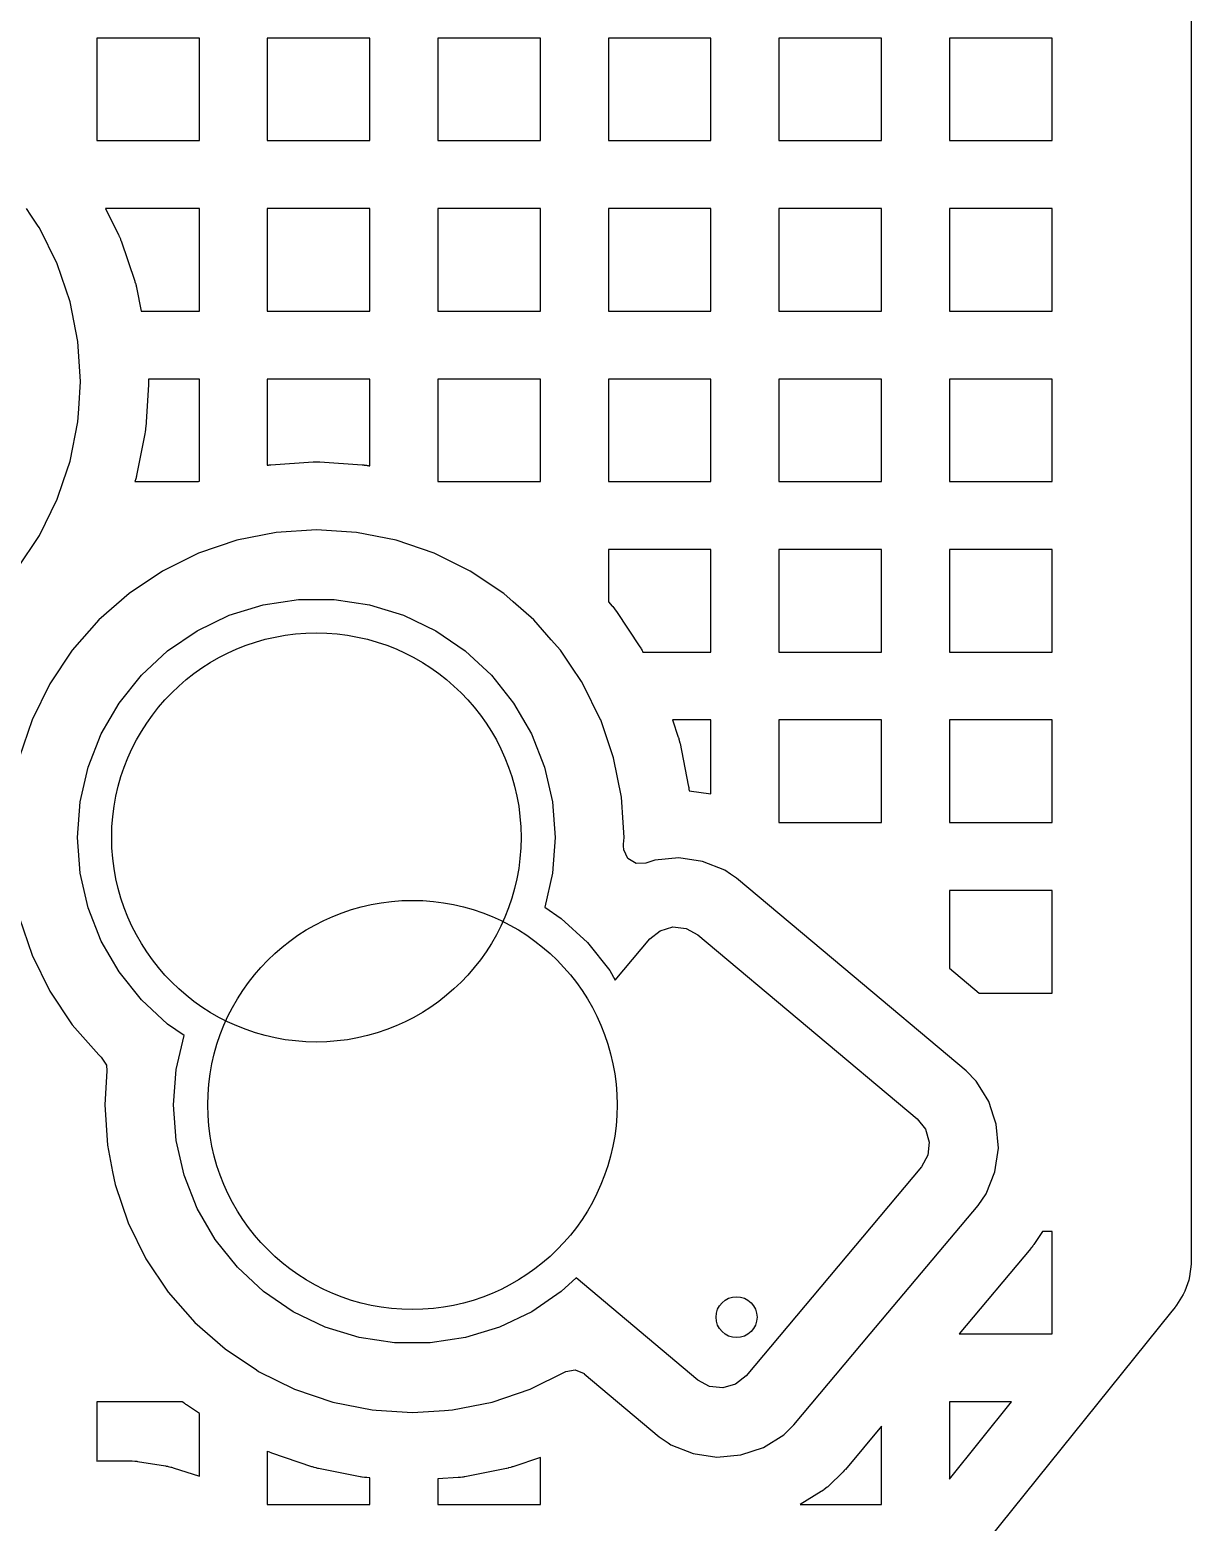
# Model space of a CAD drawing. Extents: x 2.49 to 8.57, y -5.87 to -1.87.
# Drawn here: x 8.2349 to 8.5701, y -5.409 to -4.9783 of the extents above; entities that cross this region are included whole.
import ezdxf

# ---------------------------------------------------------------- set-up
doc = ezdxf.new("R2010")
doc.units = 0
doc.header["$MEASUREMENT"] = 0
doc.layers.add('BLACK', color=7, linetype='CONTINUOUS')

msp = doc.modelspace()

# ---------------------------------------------------------------- linework, layer by layer
at = {"layer": 'BLACK', "linetype": 'CONTINUOUS'}
for p, q in [((8.57006, -2.62723), (8.57006, -5.33301)), ((8.28386, -4.98063), (8.25426, -4.98063)), ((8.25426, -4.98063), (8.25426, -5.01024)), ((8.28386, -5.01024), (8.28386, -4.98063)), ((8.33308, -4.98063), (8.30347, -4.98063)), ((8.30347, -4.98063), (8.30347, -5.01024)), ((8.33308, -5.01024), (8.33308, -4.98063)), ((8.38229, -4.98063), (8.35268, -4.98063)), ((8.35268, -4.98063), (8.35268, -5.01024)), ((8.38229, -5.01024), (8.38229, -4.98063)), ((8.4315, -4.98063), (8.4019, -4.98063)), ((8.4019, -4.98063), (8.4019, -5.01024)), ((8.4315, -5.01024), (8.4315, -4.98063)), ((8.48071, -4.98063), (8.45111, -4.98063)), ((8.45111, -4.98063), (8.45111, -5.01024)), ((8.48071, -5.01024), (8.48071, -4.98063)), ((8.52993, -4.98063), (8.50032, -4.98063)), ((8.50032, -4.98063), (8.50032, -5.01024)), ((8.52993, -5.01024), (8.52993, -4.98063)), ((8.25426, -5.01024), (8.28386, -5.01024)), ((8.30347, -5.01024), (8.33308, -5.01024)), ((8.35268, -5.01024), (8.38229, -5.01024)), ((8.4019, -5.01024), (8.4315, -5.01024)), ((8.45111, -5.01024), (8.48071, -5.01024)), ((8.50032, -5.01024), (8.52993, -5.01024)), ((8.23524, -5.03172), (8.23398, -5.02984)), ((8.28386, -5.02984), (8.25682, -5.02984)), ((8.25682, -5.02984), (8.26056, -5.03743)), ((8.28386, -5.05945), (8.28386, -5.02984)), ((8.33308, -5.02984), (8.30347, -5.02984)), ((8.30347, -5.02984), (8.30347, -5.05945)), ((8.33308, -5.05945), (8.33308, -5.02984)), ((8.38229, -5.02984), (8.35268, -5.02984)), ((8.35268, -5.02984), (8.35268, -5.05945)), ((8.38229, -5.05945), (8.38229, -5.02984)), ((8.4315, -5.02984), (8.4019, -5.02984)), ((8.4019, -5.02984), (8.4019, -5.05945)), ((8.4315, -5.05945), (8.4315, -5.02984)), ((8.48071, -5.02984), (8.45111, -5.02984)), ((8.45111, -5.02984), (8.45111, -5.05945)), ((8.48071, -5.05945), (8.48071, -5.02984)), ((8.52993, -5.02984), (8.50032, -5.02984)), ((8.50032, -5.02984), (8.50032, -5.05945)), ((8.52993, -5.05945), (8.52993, -5.02984)), ((8.23736, -5.0349), (8.23524, -5.03172)), ((8.2377, -5.0354), (8.23736, -5.0349)), ((8.24283, -5.04582), (8.2377, -5.0354)), ((8.26056, -5.03743), (8.26063, -5.03758)), ((8.26063, -5.03758), (8.26076, -5.03787)), ((8.26076, -5.03787), (8.26082, -5.03802)), ((8.26082, -5.03802), (8.26107, -5.03861)), ((8.26107, -5.03861), (8.26113, -5.03876)), ((8.26113, -5.03876), (8.26124, -5.03906)), ((8.26124, -5.03906), (8.2613, -5.03921)), ((8.2613, -5.03921), (8.26524, -5.05082)), ((8.24657, -5.05682), (8.24283, -5.04582)), ((8.26524, -5.05082), (8.26528, -5.05097)), ((8.26528, -5.05097), (8.26538, -5.05128)), ((8.26538, -5.05128), (8.26542, -5.05143)), ((8.26542, -5.05143), (8.26559, -5.05205)), ((8.26559, -5.05205), (8.26563, -5.05221)), ((8.26563, -5.05221), (8.2657, -5.05252)), ((8.2657, -5.05252), (8.26573, -5.05268)), ((8.26573, -5.05268), (8.26708, -5.05945)), ((8.24883, -5.06821), (8.24657, -5.05682)), ((8.26708, -5.05945), (8.28386, -5.05945)), ((8.30347, -5.05945), (8.33308, -5.05945)), ((8.35268, -5.05945), (8.38229, -5.05945)), ((8.4019, -5.05945), (8.4315, -5.05945)), ((8.45111, -5.05945), (8.48071, -5.05945)), ((8.50032, -5.05945), (8.52993, -5.05945)), ((8.24959, -5.0798), (8.24883, -5.06821)), ((8.24883, -5.06821), (8.24883, -5.06821)), ((8.24908, -5.08764), (8.24959, -5.0798)), ((8.24959, -5.0798), (8.24959, -5.0798)), ((8.26918, -5.08076), (8.26838, -5.09299)), ((8.26919, -5.0806), (8.26918, -5.08076)), ((8.28386, -5.07906), (8.26919, -5.07906)), ((8.26919, -5.07906), (8.2692, -5.07932)), ((8.2692, -5.08028), (8.26919, -5.0806)), ((8.2692, -5.07932), (8.2692, -5.07948)), ((8.2692, -5.07948), (8.2692, -5.08012)), ((8.2692, -5.08012), (8.2692, -5.08028)), ((8.28386, -5.10392), (8.28386, -5.07906)), ((8.33308, -5.07906), (8.30347, -5.07906)), ((8.30347, -5.07906), (8.30347, -5.10392)), ((8.33308, -5.10414), (8.33308, -5.07906)), ((8.38229, -5.07906), (8.35268, -5.07906)), ((8.35268, -5.07906), (8.35268, -5.10866)), ((8.38229, -5.10866), (8.38229, -5.07906)), ((8.4315, -5.07906), (8.4019, -5.07906)), ((8.4019, -5.07906), (8.4019, -5.10866)), ((8.4315, -5.10866), (8.4315, -5.07906)), ((8.48071, -5.07906), (8.45111, -5.07906)), ((8.45111, -5.07906), (8.45111, -5.10866)), ((8.48071, -5.10866), (8.48071, -5.07906)), ((8.52993, -5.07906), (8.50032, -5.07906)), ((8.50032, -5.07906), (8.50032, -5.10866)), ((8.52993, -5.10866), (8.52993, -5.07906)), ((8.24657, -5.10278), (8.24883, -5.09139)), ((8.24883, -5.09139), (8.24908, -5.08764)), ((8.26812, -5.0949), (8.26573, -5.10692)), ((8.26815, -5.09474), (8.26812, -5.0949)), ((8.26821, -5.09442), (8.26815, -5.09474)), ((8.26823, -5.09426), (8.26821, -5.09442)), ((8.26831, -5.09363), (8.26823, -5.09426)), ((8.26833, -5.09347), (8.26831, -5.09363)), ((8.26836, -5.09315), (8.26833, -5.09347)), ((8.26838, -5.09299), (8.26836, -5.09315)), ((8.24457, -5.10866), (8.24657, -5.10278)), ((8.28386, -5.10858), (8.28386, -5.10392)), ((8.30347, -5.10392), (8.3038, -5.10388)), ((8.3038, -5.10388), (8.30396, -5.10386)), ((8.30396, -5.10386), (8.30428, -5.10383)), ((8.30428, -5.10383), (8.30444, -5.10382)), ((8.30444, -5.10382), (8.31667, -5.10301)), ((8.31667, -5.10301), (8.31683, -5.10301)), ((8.31683, -5.10301), (8.31715, -5.103)), ((8.31715, -5.103), (8.31731, -5.10299)), ((8.31731, -5.10299), (8.31795, -5.10299)), ((8.31795, -5.10299), (8.31811, -5.103)), ((8.31811, -5.103), (8.31843, -5.10301)), ((8.31843, -5.10301), (8.31859, -5.10301)), ((8.31859, -5.10301), (8.33082, -5.10382)), ((8.33082, -5.10382), (8.33098, -5.10383)), ((8.33098, -5.10383), (8.3313, -5.10386)), ((8.3313, -5.10386), (8.33146, -5.10388)), ((8.33146, -5.10388), (8.3321, -5.10396)), ((8.3321, -5.10396), (8.33225, -5.10399)), ((8.33225, -5.10399), (8.33257, -5.10404)), ((8.33257, -5.10404), (8.33273, -5.10407)), ((8.33273, -5.10407), (8.33308, -5.10414)), ((8.24283, -5.11378), (8.24457, -5.10866)), ((8.26528, -5.10862), (8.26527, -5.10866)), ((8.26527, -5.10866), (8.28362, -5.10866)), ((8.26538, -5.10832), (8.26528, -5.10862)), ((8.26542, -5.10816), (8.26538, -5.10832)), ((8.26559, -5.10754), (8.26542, -5.10816)), ((8.26563, -5.10739), (8.26559, -5.10754)), ((8.2657, -5.10707), (8.26563, -5.10739)), ((8.26573, -5.10692), (8.2657, -5.10707)), ((8.28362, -5.10866), (8.28386, -5.10858)), ((8.35268, -5.10866), (8.38229, -5.10866)), ((8.4019, -5.10866), (8.4315, -5.10866)), ((8.45111, -5.10866), (8.48071, -5.10866)), ((8.50032, -5.10866), (8.52993, -5.10866)), ((8.2377, -5.12419), (8.24283, -5.11378)), ((8.23124, -5.13385), (8.2377, -5.12419)), ((8.29465, -5.12562), (8.28365, -5.12936)), ((8.30604, -5.12336), (8.29465, -5.12562)), ((8.29465, -5.12562), (8.29465, -5.12562)), ((8.31763, -5.1226), (8.30604, -5.12336)), ((8.30604, -5.12336), (8.30604, -5.12336)), ((8.30604, -5.12336), (8.30604, -5.12336)), ((8.30604, -5.12336), (8.30604, -5.12336)), ((8.30604, -5.12336), (8.30604, -5.12336)), ((8.32922, -5.12336), (8.31763, -5.1226)), ((8.31763, -5.1226), (8.31763, -5.1226)), ((8.34061, -5.12562), (8.32922, -5.12336)), ((8.32922, -5.12336), (8.32922, -5.12336)), ((8.32922, -5.12336), (8.32922, -5.12336)), ((8.35161, -5.12936), (8.34061, -5.12562)), ((8.34061, -5.12562), (8.34061, -5.12562)), ((8.34061, -5.12562), (8.34061, -5.12562)), ((8.28365, -5.12936), (8.27323, -5.13449)), ((8.36202, -5.13449), (8.35161, -5.12936)), ((8.4315, -5.12827), (8.4019, -5.12827)), ((8.4019, -5.12827), (8.4019, -5.14337)), ((8.4315, -5.15787), (8.4315, -5.12827)), ((8.48071, -5.12827), (8.45111, -5.12827)), ((8.45111, -5.12827), (8.45111, -5.15787)), ((8.48071, -5.15787), (8.48071, -5.12827)), ((8.52993, -5.12827), (8.50032, -5.12827)), ((8.50032, -5.12827), (8.50032, -5.15787)), ((8.52993, -5.15787), (8.52993, -5.12827)), ((8.27323, -5.13449), (8.26357, -5.14095)), ((8.37168, -5.14095), (8.36202, -5.13449)), ((8.36202, -5.13449), (8.36202, -5.13449)), ((8.26357, -5.14095), (8.25484, -5.14861)), ((8.3023, -5.14422), (8.31248, -5.14269)), ((8.31248, -5.14269), (8.32278, -5.14269)), ((8.32278, -5.14269), (8.33296, -5.14422)), ((8.37444, -5.14337), (8.37168, -5.14095)), ((8.38041, -5.14861), (8.37444, -5.14337)), ((8.4019, -5.14337), (8.40302, -5.14465)), ((8.28318, -5.15172), (8.29246, -5.14726)), ((8.29246, -5.14726), (8.3023, -5.14422)), ((8.33296, -5.14422), (8.3428, -5.14726)), ((8.3428, -5.14726), (8.35208, -5.15172)), ((8.40302, -5.14465), (8.40313, -5.14477)), ((8.40313, -5.14477), (8.40333, -5.14502)), ((8.40333, -5.14502), (8.40343, -5.14515)), ((8.40343, -5.14515), (8.40382, -5.14566)), ((8.40382, -5.14566), (8.40392, -5.14579)), ((8.40392, -5.14579), (8.4041, -5.14605)), ((8.4041, -5.14605), (8.4042, -5.14618)), ((8.4042, -5.14618), (8.411, -5.15637)), ((8.25484, -5.14861), (8.24718, -5.15734)), ((8.27467, -5.15752), (8.28318, -5.15172)), ((8.35208, -5.15172), (8.36058, -5.15752)), ((8.38542, -5.15431), (8.38041, -5.14861)), ((8.38807, -5.15734), (8.38542, -5.15431)), ((8.24718, -5.15734), (8.24073, -5.167)), ((8.26712, -5.16453), (8.27467, -5.15752)), ((8.36058, -5.15752), (8.36813, -5.16453)), ((8.39118, -5.16199), (8.38807, -5.15734)), ((8.411, -5.15637), (8.41109, -5.1565)), ((8.41109, -5.1565), (8.41126, -5.15678)), ((8.41126, -5.15678), (8.41134, -5.15691)), ((8.41134, -5.15691), (8.41166, -5.15747)), ((8.41166, -5.15747), (8.41174, -5.15761)), ((8.41174, -5.15761), (8.41188, -5.15787)), ((8.41188, -5.15787), (8.4315, -5.15787)), ((8.45111, -5.15787), (8.48071, -5.15787)), ((8.50032, -5.15787), (8.52993, -5.15787)), ((8.2607, -5.17258), (8.26712, -5.16453)), ((8.36813, -5.16453), (8.37455, -5.17258)), ((8.39411, -5.16638), (8.39118, -5.16199)), ((8.24073, -5.167), (8.23559, -5.17741)), ((8.39452, -5.167), (8.39411, -5.16638)), ((8.39966, -5.17741), (8.39452, -5.167)), ((8.25555, -5.1815), (8.2607, -5.17258)), ((8.37455, -5.17258), (8.3797, -5.1815)), ((8.23559, -5.17741), (8.23186, -5.18841)), ((8.39968, -5.17748), (8.39966, -5.17741)), ((8.40339, -5.18841), (8.39968, -5.17748)), ((8.4315, -5.17748), (8.42039, -5.17748)), ((8.42039, -5.17748), (8.42206, -5.18241)), ((8.4315, -5.19884), (8.4315, -5.17748)), ((8.48071, -5.17748), (8.45111, -5.17748)), ((8.45111, -5.17748), (8.45111, -5.20709)), ((8.48071, -5.20709), (8.48071, -5.17748)), ((8.52993, -5.17748), (8.50032, -5.17748)), ((8.50032, -5.17748), (8.50032, -5.20709)), ((8.52993, -5.20709), (8.52993, -5.17748)), ((8.25179, -5.19108), (8.25555, -5.1815)), ((8.3797, -5.1815), (8.38346, -5.19108)), ((8.42206, -5.18241), (8.42211, -5.18256)), ((8.42211, -5.18256), (8.42221, -5.18287)), ((8.42221, -5.18287), (8.42225, -5.18303)), ((8.42225, -5.18303), (8.42242, -5.18365)), ((8.42242, -5.18365), (8.42245, -5.1838)), ((8.42245, -5.1838), (8.42253, -5.18411)), ((8.42253, -5.18411), (8.42256, -5.18427)), ((8.42256, -5.18427), (8.42495, -5.19629)), ((8.40566, -5.1998), (8.40339, -5.18841)), ((8.2495, -5.20112), (8.25179, -5.19108)), ((8.38346, -5.19108), (8.38576, -5.20112)), ((8.42495, -5.19629), (8.42498, -5.19645)), ((8.42498, -5.19645), (8.42503, -5.19677)), ((8.42503, -5.19677), (8.42506, -5.19692)), ((8.42506, -5.19692), (8.42514, -5.19756)), ((8.42514, -5.19756), (8.42516, -5.19772)), ((8.42516, -5.19772), (8.42518, -5.19791)), ((8.42518, -5.19791), (8.4315, -5.19884)), ((8.24873, -5.21139), (8.2495, -5.20112)), ((8.38576, -5.20112), (8.38653, -5.21139)), ((8.40614, -5.20709), (8.40566, -5.1998)), ((8.40566, -5.1998), (8.40566, -5.1998)), ((8.40642, -5.21139), (8.40614, -5.20709)), ((8.45111, -5.20709), (8.48071, -5.20709)), ((8.50032, -5.20709), (8.52993, -5.20709)), ((8.2495, -5.22166), (8.24873, -5.21139)), ((8.38653, -5.21139), (8.38576, -5.22166)), ((8.40629, -5.21335), (8.40642, -5.21139)), ((8.40642, -5.21139), (8.40642, -5.21139)), ((8.40626, -5.21382), (8.40629, -5.21335)), ((8.40633, -5.215), (8.40626, -5.21382)), ((8.40755, -5.21747), (8.40633, -5.215)), ((8.40992, -5.21887), (8.40755, -5.21747)), ((8.41267, -5.21878), (8.40992, -5.21887)), ((8.41533, -5.2179), (8.41267, -5.21878)), ((8.42221, -5.21729), (8.41533, -5.2179)), ((8.42905, -5.21829), (8.42221, -5.21729)), ((8.43547, -5.22084), (8.42905, -5.21829)), ((8.43709, -5.22195), (8.43547, -5.22084)), ((8.43547, -5.22084), (8.43547, -5.22084)), ((8.25179, -5.2317), (8.2495, -5.22166)), ((8.38576, -5.22166), (8.38351, -5.23148)), ((8.43883, -5.22313), (8.43709, -5.22195)), ((8.46982, -5.24913), (8.43883, -5.22313)), ((8.52993, -5.22669), (8.50032, -5.22669)), ((8.50032, -5.22669), (8.50032, -5.24913)), ((8.52993, -5.2563), (8.52993, -5.22669)), ((8.25555, -5.24128), (8.25179, -5.2317)), ((8.38351, -5.23148), (8.3883, -5.23474)), ((8.23186, -5.23437), (8.23559, -5.24537)), ((8.3883, -5.23474), (8.39585, -5.24175)), ((8.4168, -5.2383), (8.42049, -5.23722)), ((8.42049, -5.23722), (8.42431, -5.23764)), ((8.42431, -5.23764), (8.42767, -5.23949)), ((8.2607, -5.2502), (8.25555, -5.24128)), ((8.39585, -5.24175), (8.40227, -5.2498)), ((8.40386, -5.25256), (8.41381, -5.2407)), ((8.41381, -5.2407), (8.4168, -5.2383)), ((8.42767, -5.23949), (8.49101, -5.29263)), ((8.23559, -5.24537), (8.24073, -5.25579)), ((8.26712, -5.25825), (8.2607, -5.2502)), ((8.40227, -5.2498), (8.40386, -5.25256)), ((8.50518, -5.2788), (8.46982, -5.24913)), ((8.50032, -5.24913), (8.50887, -5.2563)), ((8.24073, -5.25579), (8.24073, -5.25579)), ((8.24073, -5.25579), (8.24718, -5.26544)), ((8.27467, -5.26526), (8.26712, -5.25825)), ((8.50887, -5.2563), (8.52993, -5.2563)), ((8.24718, -5.26544), (8.25484, -5.27418)), ((8.27946, -5.26852), (8.27467, -5.26526)), ((8.27721, -5.27834), (8.27946, -5.26852)), ((8.25484, -5.27418), (8.25554, -5.27479)), ((8.25554, -5.27479), (8.25702, -5.27711)), ((8.25719, -5.27878), (8.25655, -5.28861)), ((8.25702, -5.27711), (8.25719, -5.27878)), ((8.27644, -5.28861), (8.27721, -5.27834)), ((8.50802, -5.28172), (8.50518, -5.2788)), ((8.50518, -5.2788), (8.50518, -5.2788)), ((8.50518, -5.2788), (8.50518, -5.2788)), ((8.50518, -5.2788), (8.50518, -5.2788)), ((8.50965, -5.28437), (8.50802, -5.28172)), ((8.50802, -5.28172), (8.50802, -5.28172)), ((8.51164, -5.2876), (8.50965, -5.28437)), ((8.25655, -5.28861), (8.25655, -5.28861)), ((8.25655, -5.28861), (8.25731, -5.3002)), ((8.27721, -5.29888), (8.27644, -5.28861)), ((8.51313, -5.2921), (8.51164, -5.2876)), ((8.49101, -5.29263), (8.49341, -5.29563)), ((8.51382, -5.29416), (8.51313, -5.2921)), ((8.51442, -5.30104), (8.51382, -5.29416)), ((8.49341, -5.29563), (8.49449, -5.29932)), ((8.25731, -5.3002), (8.25731, -5.3002)), ((8.25731, -5.3002), (8.25731, -5.3002)), ((8.25731, -5.3002), (8.25884, -5.30787)), ((8.27951, -5.30892), (8.27721, -5.29888)), ((8.49449, -5.29932), (8.49407, -5.30313)), ((8.51342, -5.30787), (8.51442, -5.30104)), ((8.51442, -5.30104), (8.51442, -5.30104)), ((8.51442, -5.30104), (8.51442, -5.30104)), ((8.49222, -5.3065), (8.44161, -5.36682)), ((8.49407, -5.30313), (8.49222, -5.3065)), ((8.25884, -5.30787), (8.25958, -5.31159)), ((8.28327, -5.3185), (8.27951, -5.30892)), ((8.51087, -5.31429), (8.51342, -5.30787)), ((8.25958, -5.31159), (8.25958, -5.31159)), ((8.25958, -5.31159), (8.26331, -5.32259)), ((8.50858, -5.31766), (8.51087, -5.31429)), ((8.28842, -5.32742), (8.28327, -5.3185)), ((8.47748, -5.35472), (8.50858, -5.31766)), ((8.26331, -5.32259), (8.26845, -5.33301)), ((8.29484, -5.33547), (8.28842, -5.32742)), ((8.52721, -5.32512), (8.52467, -5.32887)), ((8.52993, -5.32512), (8.52721, -5.32512)), ((8.52993, -5.35472), (8.52993, -5.32512)), ((8.52376, -5.33007), (8.50307, -5.35472)), ((8.52384, -5.32997), (8.52376, -5.33007)), ((8.524, -5.32978), (8.52384, -5.32997)), ((8.52407, -5.32968), (8.524, -5.32978)), ((8.52438, -5.32928), (8.52407, -5.32968)), ((8.52445, -5.32918), (8.52438, -5.32928)), ((8.52459, -5.32898), (8.52445, -5.32918)), ((8.52467, -5.32887), (8.52459, -5.32898)), ((8.26845, -5.33301), (8.26845, -5.33301)), ((8.26845, -5.33301), (8.2749, -5.34266)), ((8.30239, -5.34248), (8.29484, -5.33547)), ((8.57003, -5.33455), (8.56962, -5.33813)), ((8.57006, -5.334), (8.57003, -5.33455)), ((8.57006, -5.33301), (8.57006, -5.334)), ((8.39257, -5.33852), (8.3883, -5.34248)), ((8.42774, -5.36803), (8.39257, -5.33852)), ((8.56938, -5.3392), (8.56827, -5.34233)), ((8.56962, -5.33813), (8.56938, -5.3392)), ((8.2749, -5.34266), (8.28256, -5.3514)), ((8.31089, -5.34828), (8.30239, -5.34248)), ((8.3883, -5.34248), (8.37979, -5.34828)), ((8.56779, -5.34332), (8.56586, -5.34637)), ((8.56827, -5.34233), (8.56779, -5.34332)), ((8.32017, -5.35275), (8.31089, -5.34828)), ((8.37979, -5.34828), (8.37051, -5.35275)), ((8.56409, -5.34862), (8.49869, -5.42991)), ((8.56541, -5.34698), (8.56409, -5.34862)), ((8.56409, -5.34862), (8.56409, -5.34862)), ((8.56554, -5.34682), (8.56541, -5.34698)), ((8.56586, -5.34637), (8.56554, -5.34682)), ((8.28256, -5.3514), (8.29129, -5.35905)), ((8.33001, -5.35578), (8.32017, -5.35275)), ((8.37051, -5.35275), (8.36067, -5.35578)), ((8.34019, -5.35732), (8.33001, -5.35578)), ((8.35049, -5.35732), (8.34019, -5.35732)), ((8.36067, -5.35578), (8.35049, -5.35732)), ((8.45544, -5.38099), (8.47748, -5.35472)), ((8.50307, -5.35472), (8.52993, -5.35472)), ((8.29129, -5.35905), (8.30033, -5.3651)), ((8.30033, -5.3651), (8.30095, -5.36551)), ((8.30095, -5.36551), (8.31136, -5.37064)), ((8.37932, -5.37064), (8.38962, -5.36557)), ((8.38962, -5.36557), (8.39233, -5.3651)), ((8.39233, -5.3651), (8.39486, -5.36616)), ((8.39486, -5.36616), (8.39491, -5.3662)), ((8.39491, -5.3662), (8.41659, -5.38439)), ((8.44161, -5.36682), (8.43861, -5.36922)), ((8.31136, -5.37064), (8.32236, -5.37438)), ((8.36832, -5.37438), (8.37932, -5.37064)), ((8.43111, -5.36988), (8.42774, -5.36803)), ((8.43493, -5.3703), (8.43111, -5.36988)), ((8.43861, -5.36922), (8.43493, -5.3703)), ((8.279, -5.37433), (8.25426, -5.37433)), ((8.25426, -5.37433), (8.25426, -5.39139)), ((8.2791, -5.37441), (8.279, -5.37433)), ((8.27961, -5.3748), (8.2791, -5.37441)), ((8.27974, -5.3749), (8.27961, -5.3748)), ((8.28, -5.37509), (8.27974, -5.3749)), ((8.28013, -5.37518), (8.28, -5.37509)), ((8.28386, -5.37767), (8.28013, -5.37518)), ((8.32236, -5.37438), (8.33375, -5.37664)), ((8.35693, -5.37664), (8.36832, -5.37438)), ((8.51824, -5.37433), (8.50032, -5.37433)), ((8.50032, -5.37433), (8.50032, -5.39661)), ((8.50032, -5.39661), (8.51824, -5.37433)), ((8.28386, -5.39578), (8.28386, -5.37767)), ((8.33375, -5.37664), (8.33487, -5.37672)), ((8.33487, -5.37672), (8.34534, -5.3774)), ((8.34534, -5.3774), (8.35462, -5.37679)), ((8.34534, -5.3774), (8.34534, -5.3774)), ((8.34534, -5.3774), (8.34534, -5.3774)), ((8.35462, -5.37679), (8.35693, -5.37664)), ((8.41659, -5.38439), (8.4191, -5.3861)), ((8.44664, -5.38745), (8.45252, -5.38383)), ((8.45252, -5.38383), (8.45544, -5.38099)), ((8.48071, -5.38137), (8.4703, -5.39379)), ((8.48071, -5.39661), (8.48071, -5.38137)), ((8.30356, -5.38864), (8.30347, -5.38859)), ((8.30347, -5.38859), (8.30347, -5.40394)), ((8.30416, -5.38888), (8.30356, -5.38864)), ((8.30431, -5.38894), (8.30416, -5.38888)), ((8.30461, -5.38905), (8.30431, -5.38894)), ((8.4191, -5.3861), (8.41995, -5.38668)), ((8.41995, -5.38668), (8.41995, -5.38668)), ((8.41995, -5.38668), (8.42637, -5.38923)), ((8.44009, -5.38963), (8.44664, -5.38745)), ((8.25426, -5.39139), (8.2547, -5.39136)), ((8.2547, -5.39136), (8.25489, -5.39134)), ((8.25489, -5.39134), (8.25528, -5.39133)), ((8.25528, -5.39133), (8.25547, -5.39133)), ((8.25547, -5.39133), (8.26368, -5.39133)), ((8.26368, -5.39133), (8.26387, -5.39133)), ((8.26387, -5.39133), (8.26426, -5.39134)), ((8.26426, -5.39134), (8.26445, -5.39136)), ((8.26445, -5.39136), (8.26522, -5.39142)), ((8.26522, -5.39142), (8.26541, -5.39144)), ((8.26541, -5.39144), (8.26579, -5.39148)), ((8.26579, -5.39148), (8.26598, -5.39151)), ((8.26598, -5.39151), (8.27409, -5.39279)), ((8.27409, -5.39279), (8.27428, -5.39283)), ((8.27428, -5.39283), (8.27466, -5.3929)), ((8.27466, -5.3929), (8.27485, -5.39294)), ((8.27485, -5.39294), (8.27559, -5.39312)), ((8.27559, -5.39312), (8.27578, -5.39317)), ((8.27578, -5.39317), (8.27615, -5.39327)), ((8.27615, -5.39327), (8.27634, -5.39333)), ((8.30476, -5.38911), (8.30461, -5.38905)), ((8.31636, -5.39305), (8.30476, -5.38911)), ((8.31652, -5.3931), (8.31636, -5.39305)), ((8.31682, -5.39319), (8.31652, -5.3931)), ((8.31698, -5.39323), (8.31682, -5.39319)), ((8.3176, -5.3934), (8.31698, -5.39323)), ((8.37371, -5.39323), (8.37309, -5.3934)), ((8.37386, -5.39319), (8.37371, -5.39323)), ((8.37417, -5.3931), (8.37386, -5.39319)), ((8.37432, -5.39305), (8.37417, -5.3931)), ((8.38229, -5.39034), (8.37432, -5.39305)), ((8.38229, -5.40394), (8.38229, -5.39034)), ((8.42637, -5.38923), (8.42637, -5.38923)), ((8.42637, -5.38923), (8.42637, -5.38923)), ((8.42637, -5.38923), (8.4332, -5.39023)), ((8.4332, -5.39023), (8.44009, -5.38963)), ((8.27634, -5.39333), (8.28386, -5.39578)), ((8.31775, -5.39344), (8.3176, -5.3934)), ((8.31807, -5.39351), (8.31775, -5.39344)), ((8.31822, -5.39354), (8.31807, -5.39351)), ((8.33024, -5.39594), (8.31822, -5.39354)), ((8.3304, -5.39596), (8.33024, -5.39594)), ((8.33072, -5.39602), (8.3304, -5.39596)), ((8.33087, -5.39604), (8.33072, -5.39602)), ((8.33151, -5.39612), (8.33087, -5.39604)), ((8.33167, -5.39614), (8.33151, -5.39612)), ((8.33199, -5.39617), (8.33167, -5.39614)), ((8.33215, -5.39619), (8.33199, -5.39617)), ((8.33308, -5.39625), (8.33215, -5.39619)), ((8.33308, -5.39657), (8.33308, -5.39625)), ((8.33308, -5.40394), (8.33308, -5.39657)), ((8.35853, -5.39619), (8.35268, -5.39657)), ((8.35268, -5.39657), (8.35268, -5.40394)), ((8.35869, -5.39617), (8.35853, -5.39619)), ((8.35902, -5.39614), (8.35869, -5.39617)), ((8.35917, -5.39612), (8.35902, -5.39614)), ((8.35981, -5.39604), (8.35917, -5.39612)), ((8.35997, -5.39602), (8.35981, -5.39604)), ((8.36029, -5.39596), (8.35997, -5.39602)), ((8.36044, -5.39594), (8.36029, -5.39596)), ((8.37246, -5.39354), (8.36044, -5.39594)), ((8.37262, -5.39351), (8.37246, -5.39354)), ((8.37293, -5.39344), (8.37262, -5.39351)), ((8.37309, -5.3934), (8.37293, -5.39344)), ((8.46928, -5.39488), (8.4658, -5.39826)), ((8.46937, -5.39479), (8.46928, -5.39488)), ((8.46954, -5.39462), (8.46937, -5.39479)), ((8.46963, -5.39453), (8.46954, -5.39462)), ((8.46997, -5.39416), (8.46963, -5.39453)), ((8.47005, -5.39407), (8.46997, -5.39416)), ((8.47022, -5.39388), (8.47005, -5.39407)), ((8.4703, -5.39379), (8.47022, -5.39388)), ((8.48071, -5.40394), (8.48071, -5.39661)), ((8.46327, -5.40023), (8.45726, -5.40394)), ((8.46349, -5.40009), (8.46327, -5.40023)), ((8.46393, -5.39978), (8.46349, -5.40009)), ((8.46415, -5.39962), (8.46393, -5.39978)), ((8.46499, -5.39897), (8.46415, -5.39962)), ((8.4652, -5.3988), (8.46499, -5.39897)), ((8.4656, -5.39844), (8.4652, -5.3988)), ((8.4658, -5.39826), (8.4656, -5.39844)), ((8.30347, -5.40394), (8.33308, -5.40394)), ((8.35268, -5.40394), (8.38229, -5.40394)), ((8.45726, -5.40394), (8.48071, -5.40394))]:
    msp.add_line(p, q, dxfattribs=at)
at = {"layer": 'BLACK'}
for centre, radius in [((8.31763, -5.21139), 0.05906), ((8.34534, -5.28861), 0.05906), ((8.43887, -5.34987), 0.00591)]:
    msp.add_circle(centre, radius, dxfattribs=at)

doc.saveas('drawing.dxf')
